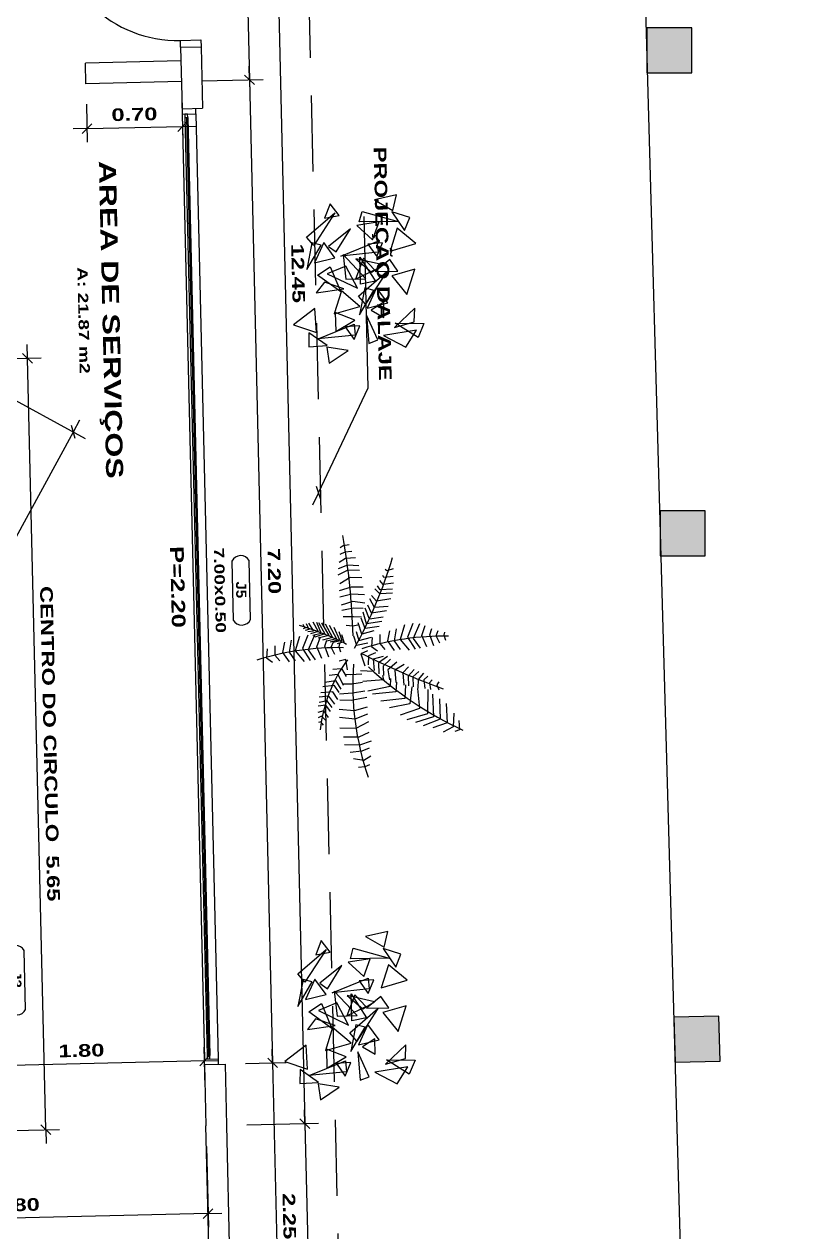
# Model space of a CAD drawing. Extents: x 346 to 515, y 162 to 297.
# Drawn here: x 480.33 to 485.98, y 215.43 to 224.28 of the extents above; entities that cross this region are included whole.
import ezdxf
from ezdxf.enums import TextEntityAlignment as Align

# ---------------------------------------------------------------- set-up
doc = ezdxf.new("R2010")
doc.units = 0
doc.header["$LTSCALE"] = 35
doc.linetypes.add('HIDDEN2', pattern=[4.7625, 3.175, -1.5875])
doc.layers.get('0').update_dxf_attribs({"linetype": 'CONTINUOUS'})
doc.layers.get('DEFPOINTS').update_dxf_attribs({"color": 2, "linetype": 'CONTINUOUS'})
for name, color, linetype in [('COBERTURA', 13, 'HIDDEN2'), ('COTA', 13, 'CONTINUOUS'), ('ESPECARQ', 2, 'CONTINUOUS'), ('ESQUADRIA', 2, 'CONTINUOUS'), ('MOBIL_I', 10, 'CONTINUOUS'), ('NOVA-LINHA-PISO', 13, 'CONTINUOUS'), ('NOVO-PILARES', 1, 'CONTINUOUS'), ('PAREDE', 6, 'CONTINUOUS'), ('UNIDADE', 4, 'CONTINUOUS'), ('VEGET', 96, 'CONTINUOUS'), ('VIDRO', 5, 'CONTINUOUS')]:
    doc.layers.add(name, color=color, linetype=linetype)
doc.styles.add('REGUA100', font='cityb___.ttf', dxfattribs={"width": 1.4})
doc.styles.add('REGUA60', font='cityb___.ttf', dxfattribs={"width": 1.4})
doc.styles.add('REGUA80', font='cityb___.ttf', dxfattribs={"width": 1.4})
doc.dimstyles.get("Standard").update_dxf_attribs({"dimtxt": 0.18, "dimasz": 0.18, "dimexe": 0.18, "dimexo": 0.0625, "dimgap": 0.09, "dimtad": 0, "dimtih": 1, "dimtoh": 1, "dimdec": 4, "dimzin": 0, "dimdsep": 46, "dimtxsty": 'Standard', "dimcen": 0.09, "dimadec": 0, "dimazin": 0, "dimtfac": 1, "dimtdec": 4, "dimtofl": 0, "dimtmove": 0, "dimatfit": 3, "dimfxl": 1, "dimtolj": 1, "dimtzin": 0, "dimarcsym": 0})

# ---------------------------------------------------------------- blocks, each defined once
blk = doc.blocks.new('VGPALB_2')
at = {"color": 0}
for p, q in [((101.4, 145.9), (121.5, 144.6)), ((112.3, 152.9), (126.1, 153.8)), ((121.5, 144.6), (129, 129.6)), ((126.1, 153.8), (128.6, 146.8)), ((-12.5, 122.7), (-20, 126.1)), ((-13, 134.6), (-17.5, 135.6)), ((-5, 136.9), (-13, 134.6)), ((-1.6, 127.8), (-12.5, 122.7)), ((55.3, 125.2), (59.5, 122.1)), ((59.5, 122.1), (66.6, 124.8)), ((80, 125.7), (109.8, 125.7)), ((87.1, 135.3), (115.6, 135.8)), ((109.8, 125.7), (119, 100.6)), ((115.6, 135.8), (122.3, 114.7)), ((-13.4, 101.8), (-28, 107.3)), ((-13.9, 113.6), (-23, 116.9)), ((2.2, 119.2), (-13.9, 113.6)), ((3.7, 108.7), (-13.4, 101.8)), ((46.5, 109), (51.5, 103.2)), ((51.9, 115.6), (56.1, 111.6)), ((56.1, 111.6), (66.2, 112.5)), ((66.2, 109), (101.4, 107.6)), ((72.9, 115.6), (106, 116)), ((101.4, 107.6), (109.8, 76.9)), ((106, 116), (113.9, 89.6)), ((-31, 88.9), (-11.4, 80.9)), ((-30.5, 98.6), (-9.2, 88.9)), ((-11.4, 80.9), (6.5, 91.7)), ((-9.2, 88.9), (5.4, 99.1)), ((36.4, 89.6), (45.6, 80.4)), ((39.4, 96.2), (46.9, 87.4)), ((41.9, 103.2), (51.1, 94.9)), ((51.1, 94.9), (63.7, 94.4)), ((51.5, 103.2), (64.5, 104.6)), ((64.1, 93.6), (93.4, 95.8)), ((93.4, 95.8), (102.6, 67.2)), ((-29.4, 76.9), (-8.2, 70)), ((-8.2, 70), (7.6, 82.6)), ((28.5, 75.1), (36.4, 61)), ((32.2, 81.2), (40.6, 72.9)), ((40.6, 72.9), (58.6, 73.8)), ((45.6, 80.4), (59.9, 80.8)), ((46.9, 87.4), (61.6, 87.4)), ((58.2, 76), (78.3, 74.7)), ((61.6, 85.2), (86.3, 82.1)), ((78.3, 74.7), (81.3, 39.5)), ((86.3, 82.1), (91.3, 51.8)), ((-112, 62.1), (-109, 52.7)), ((-100.9, 62.1), (-99.4, 48.4)), ((-91, 62.1), (-89.5, 46.8)), ((-82.3, 60.6), (-81.7, 42.6)), ((-76.4, 60.3), (-75.8, 41.7)), ((-68, 57.9), (-65.1, 36.8)), ((-56.9, 53.6), (-55.7, 33.4)), ((-23.9, 64.3), (-6.5, 60.9)), ((-21.2, 54.6), (-6.5, 51.2)), ((-6.5, 60.9), (6.5, 69.4)), ((-6.5, 51.2), (7.6, 60.9)), ((20.5, 55.3), (30.1, 43.9)), ((24.7, 64.1), (36, 50.9)), ((36, 50.9), (50.7, 53.1)), ((36.4, 61), (54.4, 62.3)), ((48.6, 54.4), (60.3, 53.6)), ((54, 63.2), (68.3, 61.9)), ((60.3, 53.6), (66.2, 20.6)), ((68.3, 61.9), (70.8, 27.6)), ((-109, 52.7), (-111.4, 50.2)), ((-99.4, 48.4), (-102.3, 46.6)), ((-89.5, 46.8), (-95.3, 42.3)), ((-81.7, 42.6), (-87.5, 38.6)), ((-75.8, 41.7), (-83.4, 34.6)), ((-65.1, 36.8), (-73.8, 29.4)), ((-50.8, 50.8), (-47.6, 29.1)), ((-41.5, 45.9), (-38.8, 25.5)), ((-35.4, 43.8), (-32.4, 21.2)), ((-28.1, 39.8), (-25.5, 19)), ((-16.3, 40.3), (-2.9, 40)), ((-2.9, 40), (6, 47.2)), ((1.1, 27.8), (7.6, 36.3)), ((15.9, 44.3), (19.7, 29.8)), ((16.3, 50.9), (25.1, 37.3)), ((25.1, 37.3), (41.4, 37.3)), ((30.1, 43.9), (44, 44.3)), ((44, 43), (50.3, 43.9)), ((50.3, 43.9), (51.9, 14)), ((-74.7, 19.3), (-76.4, 0.7)), ((-55.7, 33.4), (-68.8, 26.7)), ((-62.7, 19.6), (-65.4, 1.9)), ((-47.6, 29.1), (-59.8, 23.9)), ((-38.8, 25.5), (-55.5, 19.6)), ((-32.4, 21.2), (-49.3, 16.9)), ((-25.5, 19), (-40.9, 13.5)), ((-22, 31.9), (-17.3, 13.8)), ((-8.3, 9.3), (-12.6, 28.2)), ((-12, 28.9), (1.1, 27.8)), ((-1.6, 5.9), (-4.2, 22.4)), ((7.2, 21.5), (11.2, 12)), ((10.4, 33.3), (14.6, 22.8)), ((14.6, 22.8), (28, 22.3)), ((19.7, 29.8), (36.4, 30.7)), ((37.7, 30.2), (36.4, 10.9)), ((75.8, 19.3), (79.2, -4.1)), ((89.6, 19.3), (94.7, 0.3)), ((100.1, 19.3), (106.8, 0.8)), ((111, 20.6), (120.7, 1.7)), ((126.9, 21), (133.6, 6.1)), ((139.5, 24.1), (145, 6.9)), ((149.6, 20.6), (154.2, 10)), ((161.7, 22.8), (167.6, 12.7)), ((174.3, 20.6), (176.8, 14)), ((-138.7, 2.2), (-138.2, -7.9)), ((-129.4, 7.1), (-128.6, -7.2)), ((-117.5, 12), (-118.9, -4.5)), ((-110.8, 12.6), (-111.7, -4.5)), ((-99.7, 15.7), (-100.9, -1.4)), ((-86, 17.5), (-86.6, 0.1)), ((-86.6, 0.1), (-81.4, -17.6)), ((-76.4, 0.7), (-72.4, -17)), ((-65.4, 1.9), (-60.4, -15.2)), ((-54.9, 16.9), (-55.7, 2.8)), ((-55.7, 2.8), (-52.5, -14.6)), ((-42.9, 2.5), (-43.2, -12.8)), ((-42.4, 14.2), (-42.9, 2.5)), ((-17.3, 13.8), (-34.2, 9)), ((-30.7, 8.3), (-29.5, 1.3)), ((-29.5, 1.3), (-30.7, -8.8)), ((-21.4, 5.6), (-8.3, 9.3)), ((-15, 1.6), (-1.6, 5.9)), ((11.2, 12), (29.3, 17.5)), ((41.4, 12.7), (41.9, -4.1)), ((53.6, 13.1), (55.7, -2.3)), ((66.2, 16.6), (68.7, -1.9)), ((94.7, 0.3), (92.2, -21.6)), ((106.8, 0.8), (103.9, -21.6)), ((120.7, 1.7), (119.4, -21.6)), ((133.6, 6.1), (132.8, -16.4)), ((145, 6.9), (144.1, -15)), ((154.2, 10), (155.4, -7.1)), ((167.6, 12.7), (165.1, -2.7)), ((176.8, 14), (177.6, 4.7)), ((-148.7, -1.7), (-147.5, -10.3)), ((-147.5, -10.3), (-144.6, -14.6)), ((-138.2, -7.9), (-134.7, -15.5)), ((-128.6, -7.2), (-123, -16.7)), ((-118.9, -4.5), (-113.7, -18.3)), ((-111.7, -4.5), (-104.4, -19.2)), ((-100.9, -1.4), (-91.9, -16.7)), ((-22.2, -19.8), (-8.7, -15.5)), ((-17.4, -15.8), (-6.7, -12.5)), ((-8.7, -15.5), (-6.2, -28.4)), ((-6.7, -12.5), (-4.2, -22.6)), ((8.1, -17.3), (0.2, -19.6)), ((34.3, -8.2), (19.4, -10.3)), ((19.4, -10.3), (21.4, -20.1)), ((32.2, -17), (44.1, -10.4)), ((40.2, -22.6), (56.6, -14.9)), ((41.9, -4.1), (41, -11.5)), ((55.7, -2.3), (55.3, -14.6)), ((68.7, -1.9), (69.5, -20.8)), ((79.2, -4.1), (78.3, -20.3)), ((-35.2, -44.7), (-16.7, -34.2)), ((-33.8, -39.4), (-13.7, -29.1)), ((-31.7, -33.6), (-11.3, -23.3)), ((-28.3, -26.7), (-9.6, -18.8)), ((-16.7, -34.2), (-13.1, -49.9)), ((-13.7, -29.1), (-10.1, -43.9)), ((-11.3, -23.3), (-8.5, -37.6)), ((-9.6, -18.8), (-6.7, -32.5)), ((0.6, -31.5), (-6.9, -28)), ((0.2, -19.6), (-4.4, -18.6)), ((15.3, -35), (-0.8, -40.6)), ((11.5, -26.4), (0.6, -31.5)), ((32.5, -17.7), (33.2, -29.9)), ((41.4, -35.5), (40.2, -22.6)), ((49.4, -26), (62.7, -18.8)), ((51.8, -42.1), (49.4, -26)), ((56.2, -28.9), (67.4, -21.5)), ((57.9, -45.2), (56.2, -28.9)), ((77.5, -23.4), (66.2, -30.5)), ((66.2, -30.5), (67, -48)), ((84.2, -28.2), (72.5, -36.6)), ((89.2, -31.8), (79.2, -39.2)), ((94.7, -34.4), (85.5, -41.4)), ((-36.9, -57.4), (-22.9, -50.1)), ((-36.3, -52.2), (-19.6, -45.4)), ((-36, -49), (-19, -40)), ((-22.9, -50.1), (-19.4, -61.3)), ((-19.6, -45.4), (-17.1, -57.8)), ((-19, -40), (-14.4, -55.2)), ((-0.3, -52.4), (-14.9, -46.9)), ((-0.8, -40.6), (-9.9, -37.3)), ((16.8, -45.5), (-0.3, -52.4)), ((72.5, -36.6), (73.3, -50.7)), ((79.2, -39.2), (81.3, -51.1)), ((85.5, -41.4), (86.7, -52.4)), ((103.5, -37.9), (93.8, -44.5)), ((93.8, -44.5), (95.9, -53.3)), ((107.7, -41.9), (101.4, -48)), ((101.4, -48), (103.5, -52.9)), ((114.8, -45.4), (109.8, -48.9)), ((109.8, -48.9), (110.6, -52.4)), ((-35.4, -63.6), (-23.3, -56.5)), ((-34.9, -67.3), (-25.8, -63.6)), ((-34.2, -72.2), (-27.9, -69.4)), ((-27.9, -69.4), (-27.4, -71.6)), ((-25.8, -63.6), (-24.6, -68.8)), ((-23.3, -56.5), (-22.4, -64.9)), ((-17.9, -65.3), (1.7, -73.3)), ((-17.3, -55.6), (3.9, -65.3)), ((1.7, -73.3), (19.6, -62.5)), ((3.9, -65.3), (18.6, -55.1)), ((-16.3, -77.3), (4.9, -84.2)), ((4.9, -84.2), (20.7, -71.6)), ((6.6, -93.3), (19.6, -84.7)), ((-10.8, -89.9), (6.6, -93.3)), ((-8.1, -99.6), (6.6, -103)), ((6.6, -103), (20.7, -93.3)), ((-3.2, -113.8), (10.2, -114.2)), ((10.2, -114.2), (19.1, -107)), ((14.2, -126.4), (20.7, -117.8)), ((1.1, -125.3), (14.2, -126.4))]:
    blk.add_line(p, q, dxfattribs=at)
for centre, radius, start, end in [((-356.1, 396.7), 538.2, 315.9636, 333.7318), ((384, 123.6), 395.6, 177.5116, 196.1981), ((-944.9, 526.2), 1084.9, 331.6939, 338.6524), ((-342, -590.2), 686, 59.8381, 71.8484), ((67.3, 408.2), 409.3, 264.2297, 287.7669), ((-10.8, -1015.9), 1016.9, 90.2413, 98.5833), ((341.3, -196.9), 392.2, 151.3416, 162.1709), ((397.1, -30.6), 395.6, 177.5116, 196.1981), ((150.2, 161.4), 213.8, 232.3504, 262.2028)]:
    blk.add_arc(centre, radius, start, end, dxfattribs=at)
blk = doc.blocks.new('VGARB__2')
for points in [[(-10.8, 26.09), (-15.87, 45.05), (-27.57, 31.77)], [(52.95, 45.11), (41.93, 28.57), (42.8, 49.53)], [(-39.56, 28.11), (-25.72, 37.06), (-35.17, 41.02)], [(21.37, 37.69), (2.79, 43.98), (7.36, 26.88)], [(45.11, 27.96), (41.3, 42.57), (31.35, 43.11)], [(50.93, 19.87), (59.72, 36.03), (47.55, 44.14)], [(-48.72, 15.5), (-40.53, 28.78), (-51.93, 31.77)], [(-40.24, 6.25), (-32.34, 32.44), (-32.64, 3.93)], [(3.76, 14.88), (3.98, 31.36), (-4.56, 25.69)], [(-30.1, 2.22), (-19.38, 13.48), (-32.34, 18.48)], [(-6.98, 16.3), (-16.89, 20.68), (-16.37, 10.02)], [(-5.74, 0.95), (4.3, 12.22), (-0.76, 20.8)], [(21.57, 2.19), (4.15, 23.28), (27.71, 7.23)], [(30.55, 8.39), (27.11, 23.56), (15.77, 15.54)], [(26.42, 20.58), (32.01, 11.31), (37.71, 20.33)], [(-10.19, 17.22), (-8.05, -10.05), (-18.11, 16.62)], [(12.88, 3.93), (-7, 3.93), (10.93, 14.83)], [(9.17, 0.26), (2.66, 14.44), (-6.15, 6.61)], [(17.65, 13.57), (15.77, 6.83), (35.37, 2.69)], [(56.4, 8.97), (54.06, 15.56), (35.64, 7.69)], [(-9.24, -8.38), (9.08, -6.74), (9.08, 7.89)], [(15.85, 1.5), (-0.63, -6.67), (4.67, -20.3)], [(34.17, -15.97), (29.11, 2.98), (17.41, -10.3)], [(53.25, -1.82), (43.34, 2.56), (43.86, -8.09)], [(-15.29, -18.97), (-11.1, -13.38), (-27.86, -2.41)], [(15.96, -8.46), (10.69, -22.6), (18.53, -28.76)], [(39.13, -0.81), (33.23, -15.2), (47.12, -15.16)], [(50.04, -0.89), (52.18, -28.17), (42.12, -1.49)], [(61.3, -6.45), (58.48, -21.79), (70.19, -20.44)], [(-35.98, -21.36), (-37.83, -10.69), (-46.41, -17.03)], [(-22.43, -34.79), (-39.85, -13.7), (-16.29, -29.75)], [(-3.48, -29.56), (-6.91, -14.39), (-18.26, -22.41)], [(-0.3, -17.99), (18.23, -10.78), (5.46, -27.44)], [(-16.38, -24.38), (-18.26, -31.12), (1.34, -35.27)], [(57.33, -21.52), (47.68, -34.88), (57.92, -35.14)], [(29.8, -30.06), (41.39, -45.89), (47.48, -29.27)]]:
    blk.add_lwpolyline(points, close=True)
blk = doc.blocks.new('INDESQ2')
at = {"color": 0, "linetype": 'ByBlock'}
for p, q in [((4.32, 2.96), (-4.32, 2.96)), ((-4.32, 0.44), (4.32, 0.44))]:
    blk.add_line(p, q, dxfattribs=at)
at = {"color": 0}
for centre, start, end in [((-3.67, 1.7), 117.3654, 242.6346), ((3.67, 1.7), 297.3654, 62.6346)]:
    blk.add_arc(centre, 1.42, start, end, dxfattribs=at)
at = {"style": 'REGUA60', "width": 1.4, "flags": 9}
blk.add_attdef('LOCAL', text='', height=1.5, dxfattribs=at).set_placement((-0.08, -4.35), align=Align.CENTER)
at = {"layer": 'ESPECARQ', "color": 0, "style": 'REGUA60'}
for tag, width, p in [('COD', 1.1, (-0.08, 0.95)), ('DIM', 1.4, (-0.08, -2.17))]:
    blk.add_attdef(tag, text='', height=1.5, dxfattribs=dict(at, width=width)).set_placement(p, align=Align.CENTER)
blk = doc.blocks.new('COTATR')
at = {"color": 6}
blk.add_line((-71, -71), (71, 71), dxfattribs=at)
at = {"color": 0, "linetype": 'ByBlock'}
blk.add_line((0, 0), (200, 0), dxfattribs=at)
blk = doc.blocks.new('*D123')
at = {"color": 0, "linetype": 'ByBlock'}
for p, q in [((481.6646, 216.0588), (481.6786, 215.4668)), ((478.8689, 215.8429), (478.8793, 215.4008)), ((481.6757, 215.5667), (478.8775, 215.5008))]:
    blk.add_line(p, q, dxfattribs=at)
at = {"layer": 'DEFPOINTS', "color": 0, "linetype": 'ByBlock'}
for p in [(481.6611, 216.2088), (478.8654, 215.9928), (478.877, 215.5008)]:
    blk.add_point(p, dxfattribs=at)
at = {"color": 0, "linetype": 'ByBlock', "xscale": 0.0005, "yscale": 0.0005, "zscale": 0.0005}
for p, rotation in [((481.6762, 215.5667), 1.349902997214087), ((478.877, 215.5008), 181.3499029972141)]:
    blk.add_blockref('COTATR', p, dxfattribs=dict(at, rotation=rotation))
at = {"color": 2, "linetype": 'ByBlock', "insert": (480.2743, 215.6303), "char_height": 0.0925, "attachment_point": 5, "rotation": 1.3499, "style": 'REGUA60'}
blk.add_mtext('\\A1;2.80', dxfattribs=at)
blk = doc.blocks.new('*D147')
at = {"color": 0, "linetype": 'ByBlock'}
for p, q in [((481.6308, 223.8602), (482.0798, 223.8707)), ((481.9798, 223.8679), (482.1494, 216.6709)), ((481.9504, 216.6657), (482.2494, 216.6727))]:
    blk.add_line(p, q, dxfattribs=at)
at = {"layer": 'DEFPOINTS', "color": 0, "linetype": 'ByBlock'}
for p in [(481.4809, 223.8566), (481.8004, 216.6622), (482.1494, 216.6704)]:
    blk.add_point(p, dxfattribs=at)
at = {"color": 0, "linetype": 'ByBlock', "xscale": 0.0005, "yscale": 0.0005, "zscale": 0.0005}
for p, rotation in [((481.9798, 223.8684), 91.34990299721404), ((482.1494, 216.6704), 271.349902997214)]:
    blk.add_blockref('COTATR', p, dxfattribs=dict(at, rotation=rotation))
at = {"color": 2, "linetype": 'ByBlock', "insert": (482.1608, 220.2716), "char_height": 0.0925, "attachment_point": 5, "rotation": 271.3499, "style": 'REGUA60'}
blk.add_mtext('\\A1;7.20', dxfattribs=at)
blk = doc.blocks.new('*D148')
at = {"color": 0, "linetype": 'ByBlock'}
for p, q in [((481.599, 225.2098), (482.048, 225.2204)), ((481.948, 225.2175), (481.9798, 223.8689)), ((481.6308, 223.8602), (482.0798, 223.8707))]:
    blk.add_line(p, q, dxfattribs=at)
at = {"layer": 'DEFPOINTS', "color": 0, "linetype": 'ByBlock'}
for p in [(481.4491, 225.2063), (481.4809, 223.8566), (481.9798, 223.8684)]:
    blk.add_point(p, dxfattribs=at)
at = {"color": 0, "linetype": 'ByBlock', "xscale": 0.0005, "yscale": 0.0005, "zscale": 0.0005}
for p, rotation in [((481.948, 225.218), 91.34990299721404), ((481.9798, 223.8684), 271.349902997214)]:
    blk.add_blockref('COTATR', p, dxfattribs=dict(at, rotation=rotation))
at = {"color": 2, "linetype": 'ByBlock', "insert": (482.0593, 224.5454), "char_height": 0.0925, "attachment_point": 5, "rotation": 271.3499, "style": 'REGUA60'}
blk.add_mtext('\\A1;1.35', dxfattribs=at)
blk = doc.blocks.new('*D149')
at = {"color": 0, "linetype": 'ByBlock'}
for p, q in [((481.6677, 228.6624), (482.1927, 228.6747)), ((482.0928, 228.6719), (482.3861, 216.2263)), ((481.961, 216.2158), (482.486, 216.2282))]:
    blk.add_line(p, q, dxfattribs=at)
at = {"layer": 'DEFPOINTS', "color": 0, "linetype": 'ByBlock'}
for p in [(481.5177, 228.6588), (481.811, 216.2123), (482.3861, 216.2258)]:
    blk.add_point(p, dxfattribs=at)
at = {"color": 0, "linetype": 'ByBlock', "xscale": 0.0005, "yscale": 0.0005, "zscale": 0.0005}
for p, rotation in [((482.0928, 228.6724), 91.34990299721404), ((482.3861, 216.2258), 271.349902997214)]:
    blk.add_blockref('COTATR', p, dxfattribs=dict(at, rotation=rotation))
at = {"color": 2, "linetype": 'ByBlock', "insert": (482.3357, 222.4514), "char_height": 0.0925, "attachment_point": 5, "rotation": 271.3499, "style": 'REGUA60'}
blk.add_mtext('\\A1;12.45', dxfattribs=at)
blk = doc.blocks.new('*D150')
at = {"color": 0, "linetype": 'ByBlock'}
for p, q in [((480.7846, 223.6902), (480.7912, 223.4109)), ((481.4844, 223.7067), (481.491, 223.4274)), ((480.7893, 223.5109), (481.4881, 223.5274))]:
    blk.add_line(p, q, dxfattribs=at)
at = {"layer": 'DEFPOINTS', "color": 0, "linetype": 'ByBlock'}
for p in [(480.781, 223.8401), (481.4809, 223.8566), (481.4886, 223.5274)]:
    blk.add_point(p, dxfattribs=at)
at = {"color": 0, "linetype": 'ByBlock', "xscale": 0.0005, "yscale": 0.0005, "zscale": 0.0005}
for p, rotation in [((480.7888, 223.5109), 181.3499029972141), ((481.4886, 223.5274), 1.349902997214041)]:
    blk.add_blockref('COTATR', p, dxfattribs=dict(at, rotation=rotation))
at = {"color": 2, "linetype": 'ByBlock', "insert": (481.1364, 223.6153), "char_height": 0.0925, "attachment_point": 5, "rotation": 1.3499, "style": 'REGUA60'}
blk.add_mtext('\\A1;0.70', dxfattribs=at)
blk = doc.blocks.new('*D160')
at = {"color": 0, "linetype": 'ByBlock'}
for p, q in [((479.8539, 216.4913), (479.848, 216.7426)), ((481.6544, 216.4928), (481.6475, 216.785)), ((481.6493, 216.6851), (479.8508, 216.6427))]:
    blk.add_line(p, q, dxfattribs=at)
at = {"layer": 'DEFPOINTS', "color": 0, "linetype": 'ByBlock'}
for p in [(479.8503, 216.6427), (479.8575, 216.3413), (481.6579, 216.3428)]:
    blk.add_point(p, dxfattribs=at)
at = {"color": 0, "linetype": 'ByBlock', "xscale": 0.0005, "yscale": 0.0005, "zscale": 0.0005}
for p, rotation in [((479.8503, 216.6427), 181.3499029972141), ((481.6498, 216.6851), 1.349902997214087)]:
    blk.add_blockref('COTATR', p, dxfattribs=dict(at, rotation=rotation))
at = {"color": 2, "linetype": 'ByBlock', "insert": (480.7478, 216.7604), "char_height": 0.0925, "attachment_point": 5, "rotation": 1.3499, "style": 'REGUA60'}
blk.add_mtext('\\A1;1.80', dxfattribs=at)
blk = doc.blocks.new('*D196')
at = {"color": 0, "linetype": 'ByBlock'}
for p, q in [((479.8784, 221.8183), (480.4535, 221.8319)), ((480.4867, 216.1816), (480.3536, 221.829)), ((480.0115, 216.1699), (480.5866, 216.1834))]:
    blk.add_line(p, q, dxfattribs=at)
at = {"layer": 'DEFPOINTS', "color": 0, "linetype": 'ByBlock'}
for p in [(479.7285, 221.8148), (480.3536, 221.8295), (479.8616, 216.1663)]:
    blk.add_point(p, dxfattribs=at)
at = {"color": 0, "linetype": 'ByBlock', "xscale": 0.0005, "yscale": 0.0005, "zscale": 0.0005}
for p, rotation in [((480.3536, 221.8295), 91.34990299721404), ((480.4867, 216.1811), 271.349902997214)]:
    blk.add_blockref('COTATR', p, dxfattribs=dict(at, rotation=rotation))
at = {"color": 2, "linetype": 'ByBlock', "insert": (480.5174, 219.0076), "char_height": 0.0925, "attachment_point": 5, "rotation": 271.3499, "style": 'REGUA60'}
blk.add_mtext('\\A1;CENTRO DO CIRCULO  5.65', dxfattribs=at)
blk = doc.blocks.new('INDUNI1')
at = {"color": 0, "style": 'REGUA100', "width": 1.4, "flags": 8}
for tag, p in [('NOME1', (0, 0)), ('NOME2', (0, -4.29))]:
    blk.add_attdef(tag, text='', height=2.5, dxfattribs=at).set_placement(p, align=Align.CENTER)
at = {"layer": 'ESPECARQ', "style": 'REGUA60', "width": 1.4}
blk.add_attdef('AREA', text='', height=1.5, dxfattribs=at).set_placement((0, -7.81), align=Align.CENTER)
at = {"layer": 'ESPECARQ', "style": 'REGUA60', "width": 1.4, "flags": 8}
for tag, p in [('PISO', (0, -10.31)), ('REVPAR', (0, -12.81)), ('PEDIR', (0, -15.31))]:
    blk.add_attdef(tag, text='', height=1.5, dxfattribs=at).set_placement(p, align=Align.CENTER)
blk = doc.blocks.new('*D197')
at = {"color": 0, "linetype": 'ByBlock'}
for p, q in [((479.8601, 221.7429), (480.7768, 221.242)), ((480.6888, 221.2895), (473.9769, 209.0045)), ((473.1477, 209.457), (474.0644, 208.9561))]:
    blk.add_line(p, q, dxfattribs=at)
at = {"layer": 'DEFPOINTS', "color": 0, "linetype": 'ByBlock'}
for p in [(479.7285, 221.8148), (473.016, 209.5289), (473.9767, 209.004)]:
    blk.add_point(p, dxfattribs=at)
at = {"color": 0, "linetype": 'ByBlock', "xscale": 0.0005, "yscale": 0.0005, "zscale": 0.0005}
for p, rotation in [((480.6891, 221.2899), 61.34990299721379), ((473.9767, 209.004), 241.3499029972139)]:
    blk.add_blockref('COTATR', p, dxfattribs=dict(at, rotation=rotation))
at = {"color": 2, "linetype": 'ByBlock', "insert": (477.2479, 215.1934), "char_height": 0.0925, "attachment_point": 5, "rotation": 61.3499, "style": 'REGUA60'}
blk.add_mtext('\\A1;14.00', dxfattribs=at)
blk = doc.blocks.new('*D198')
at = {"color": 0, "linetype": 'ByBlock'}
for p, q in [((481.9504, 216.6657), (482.2494, 216.6727)), ((482.1494, 216.6699), (482.2024, 214.4215)), ((481.8534, 214.4128), (482.3024, 214.4234))]:
    blk.add_line(p, q, dxfattribs=at)
at = {"layer": 'DEFPOINTS', "color": 0, "linetype": 'ByBlock'}
for p in [(481.8004, 216.6622), (481.7035, 214.4093), (482.2024, 214.421)]:
    blk.add_point(p, dxfattribs=at)
at = {"color": 0, "linetype": 'ByBlock', "xscale": 0.0005, "yscale": 0.0005, "zscale": 0.0005}
for p, rotation in [((482.1494, 216.6704), 91.34990299721404), ((482.2024, 214.421), 271.349902997214)]:
    blk.add_blockref('COTATR', p, dxfattribs=dict(at, rotation=rotation))
at = {"color": 2, "linetype": 'ByBlock', "insert": (482.2711, 215.5479), "char_height": 0.0925, "attachment_point": 5, "rotation": 271.3499, "style": 'REGUA60'}
blk.add_mtext('\\A1;2.25', dxfattribs=at)
blk = doc.blocks.new('*D200')
at = {"color": 0, "linetype": 'ByBlock'}
for p, q in [((481.961, 216.2158), (482.486, 216.2282)), ((482.3861, 216.2253), (482.4744, 212.4794)), ((482.0598, 212.4691), (482.5743, 212.4812))]:
    blk.add_line(p, q, dxfattribs=at)
at = {"layer": 'DEFPOINTS', "color": 0, "linetype": 'ByBlock'}
for p in [(481.811, 216.2123), (481.9099, 212.4656), (482.4744, 212.4789)]:
    blk.add_point(p, dxfattribs=at)
at = {"color": 0, "linetype": 'ByBlock', "xscale": 0.0005, "yscale": 0.0005, "zscale": 0.0005}
for p, rotation in [((482.3861, 216.2258), 91.34990299721404), ((482.4744, 212.4789), 271.349902997214)]:
    blk.add_blockref('COTATR', p, dxfattribs=dict(at, rotation=rotation))
at = {"color": 2, "linetype": 'ByBlock', "insert": (482.5254, 214.3546), "char_height": 0.0925, "attachment_point": 5, "rotation": 271.3499, "style": 'REGUA60'}
blk.add_mtext('\\A1;3.75', dxfattribs=at)

msp = doc.modelspace()

# ---------------------------------------------------------------- hatches: boundary and pattern name
at = {"layer": 'NOVO-PILARES'}
h = msp.add_hatch(color=256, dxfattribs=at)
h.paths.add_polyline_path([(428.20521, 266.74258), (428.53521, 266.74258), (428.53521, 267.07258), (428.20521, 267.07258)])
h.paths.add_polyline_path([(428.21378, 263.19829), (428.54378, 263.19829), (428.54378, 263.52829), (428.21378, 263.52829)])
h.paths.add_polyline_path([(428.22236, 259.65401), (428.55236, 259.65401), (428.55236, 259.98401), (428.22236, 259.98401)])
h.paths.add_polyline_path([(428.23093, 256.10972), (428.56093, 256.10972), (428.56093, 256.43972), (428.23093, 256.43972)])
h.paths.add_polyline_path([(428.2395, 252.56544), (428.5695, 252.56544), (428.5695, 252.89544), (428.2395, 252.89544)])
h.paths.add_polyline_path([(428.24807, 249.02115), (428.57807, 249.02115), (428.57807, 249.35115), (428.24807, 249.35115)])
h.paths.add_polyline_path([(484.39376, 241.59211), (484.72376, 241.59211), (484.72376, 241.92211), (484.39376, 241.92211)])
h.paths.add_polyline_path([(484.493, 238.05725), (484.823, 238.05725), (484.823, 238.38725), (484.493, 238.38725)])
h.paths.add_polyline_path([(484.59224, 234.5224), (484.92224, 234.5224), (484.92224, 234.8524), (484.59224, 234.8524)])
h.paths.add_polyline_path([(484.69148, 230.98754), (485.02148, 230.98754), (485.02148, 231.31754), (484.69148, 231.31754)])
h.paths.add_polyline_path([(484.79072, 227.45268), (485.12072, 227.45268), (485.12072, 227.78268), (484.79072, 227.78268)])
h.paths.add_polyline_path([(483.70259, 266.81775), (484.03259, 266.81775), (484.03259, 267.14775), (483.70259, 267.14775)])
h.paths.add_polyline_path([(483.7997, 263.25759), (484.1297, 263.25759), (484.1297, 263.58759), (483.7997, 263.58759)])
h.paths.add_polyline_path([(483.89681, 259.69744), (484.22681, 259.69744), (484.22681, 260.02744), (483.89681, 260.02744)])
h.paths.add_polyline_path([(483.99393, 256.13729), (484.32393, 256.13729), (484.32393, 256.46729), (483.99393, 256.46729)])
h.paths.add_polyline_path([(484.09104, 252.57714), (484.42104, 252.57714), (484.42104, 252.90714), (484.09104, 252.90714)])
h.paths.add_polyline_path([(484.18815, 249.01699), (484.51815, 249.01699), (484.51815, 249.34699), (484.18815, 249.34699)])
h.paths.add_polyline_path([(448.35967, 270.47028), (448.68966, 270.47089), (448.68905, 270.80089), (448.35905, 270.80027)])
h.paths.add_polyline_path([(445.02676, 270.46716), (445.35676, 270.46777), (445.35615, 270.79777), (445.02615, 270.79715)])
h.paths.add_polyline_path([(441.69386, 270.46404), (442.02386, 270.46465), (442.02324, 270.79465), (441.69325, 270.79404)])
h.paths.add_polyline_path([(438.36096, 270.46092), (438.69096, 270.46153), (438.69034, 270.79153), (438.36034, 270.79092)])
h.paths.add_polyline_path([(435.02806, 270.4578), (435.35806, 270.45841), (435.35744, 270.78841), (435.02744, 270.7878)])
h.paths.add_polyline_path([(431.69516, 270.45468), (432.02516, 270.45529), (432.02454, 270.78529), (431.69454, 270.78468)])
h.paths.add_polyline_path([(480.42533, 270.86463), (480.09533, 270.86432), (480.09564, 270.53432), (480.42564, 270.53463)])
h.paths.add_polyline_path([(477.07977, 270.8558), (476.74977, 270.85549), (476.75008, 270.52549), (477.08008, 270.5258)])
h.paths.add_polyline_path([(473.73421, 270.84697), (473.40421, 270.84666), (473.40451, 270.51666), (473.73451, 270.51697)])
h.paths.add_polyline_path([(470.38865, 270.83814), (470.05865, 270.83783), (470.05895, 270.50783), (470.38895, 270.50814)])
h.paths.add_polyline_path([(467.04308, 270.82931), (466.71309, 270.82901), (466.71339, 270.49901), (467.04339, 270.49931)])
h.paths.add_polyline_path([(463.69752, 270.82048), (463.36752, 270.82018), (463.36783, 270.49018), (463.69783, 270.49048)])
h.paths.add_polyline_path([(428.25664, 241.59401), (428.58664, 241.59401), (428.58664, 241.92401), (428.25664, 241.92401)])
h.paths.add_polyline_path([(428.25664, 238.04115), (428.58664, 238.04115), (428.58664, 238.37115), (428.25664, 238.37115)])
h.paths.add_polyline_path([(428.25664, 234.48829), (428.58664, 234.48829), (428.58664, 234.81829), (428.25664, 234.81829)])
h.paths.add_polyline_path([(428.25664, 230.93544), (428.58664, 230.93544), (428.58664, 231.26544), (428.25664, 231.26544)])
h.paths.add_polyline_path([(484.29465, 245.28271), (484.62452, 245.29197), (484.61526, 245.62184), (484.28539, 245.61258)])
h.paths.add_polyline_path([(483.60548, 270.54331), (483.93548, 270.5429), (483.93589, 270.8729), (483.60589, 270.87331)])
h.paths.add_polyline_path([(428.25664, 245.31186), (428.58664, 245.31186), (428.58664, 245.64186), (428.25664, 245.64186)])
h.paths.add_polyline_path([(428.52664, 270.78186), (428.19664, 270.78186), (428.19664, 270.45186), (428.52664, 270.45186)])
h.paths.add_polyline_path([(459.75662, 270.533), (460.18662, 270.53247), (460.18715, 270.96247), (459.75715, 270.963)])
h.paths.add_polyline_path([(451.85662, 270.54283), (452.28662, 270.5423), (452.28716, 270.9723), (451.85716, 270.97283)])
h.paths.add_polyline_path([(485.30088, 209.44603), (485.63088, 209.44603), (485.63088, 209.77603), (485.30088, 209.77603)])
h.paths.add_polyline_path([(485.2016, 212.98213), (485.5316, 212.98213), (485.5316, 213.31213), (485.2016, 213.31213)])
h.paths.add_polyline_path([(484.88996, 223.91782), (485.21996, 223.91782), (485.21996, 224.24782), (484.88996, 224.24782)])
h.paths.add_polyline_path([(484.9892, 220.38297), (485.3192, 220.38297), (485.3192, 220.71297), (484.9892, 220.71297)])
h.paths.add_polyline_path([(428.25664, 227.38258), (428.58664, 227.38258), (428.58664, 227.71258), (428.25664, 227.71258)])
h.paths.add_polyline_path([(428.25664, 223.82972), (428.58664, 223.82972), (428.58664, 224.15972), (428.25664, 224.15972)])
h.paths.add_polyline_path([(428.25664, 216.56986), (428.25664, 216.23986), (428.58664, 216.23986), (428.58664, 216.56986)])
h.paths.add_polyline_path([(428.25664, 213.02786), (428.25664, 212.69786), (428.58664, 212.69786), (428.58664, 213.02786)])
h.paths.add_polyline_path([(428.25664, 209.48586), (428.25664, 209.15586), (428.58664, 209.15586), (428.58664, 209.48586)])
h.paths.add_polyline_path([(485.09783, 216.67398), (485.4277, 216.68324), (485.41843, 217.01311), (485.08856, 217.00385)])
h.paths.add_polyline_path([(428.25664, 220.11186), (428.58664, 220.11186), (428.58664, 220.44186), (428.25664, 220.44186)])
h.paths.add_polyline_path([(467.89677, 202.52971), (467.56677, 202.5294), (467.56708, 202.1994), (467.89708, 202.19971)])
h.paths.add_polyline_path([(471.4494, 202.52971), (471.1194, 202.5294), (471.11971, 202.1994), (471.44971, 202.19971)])
h.paths.add_polyline_path([(475.00203, 202.52971), (474.67203, 202.5294), (474.67234, 202.1994), (475.00234, 202.19971)])
h.paths.add_polyline_path([(478.55466, 202.52971), (478.22466, 202.5294), (478.22497, 202.1994), (478.55497, 202.19971)])
h.paths.add_polyline_path([(482.10729, 202.52971), (481.77729, 202.5294), (481.7776, 202.1994), (482.1076, 202.19971)])
h.paths.add_polyline_path([(485.40015, 205.90992), (485.73015, 205.90992), (485.73015, 206.23992), (485.40015, 206.23992)])
h.paths.add_polyline_path([(485.50418, 202.19968), (485.83405, 202.20894), (485.82479, 202.53881), (485.49492, 202.52955)])
h.paths.add_polyline_path([(431.82158, 202.42156), (431.49159, 202.41926), (431.49389, 202.08927), (431.82388, 202.09157)])
h.paths.add_polyline_path([(434.89153, 202.44011), (434.56154, 202.43781), (434.56384, 202.10782), (434.89383, 202.11012)])
h.paths.add_polyline_path([(437.96147, 202.45866), (437.63148, 202.45635), (437.63378, 202.12636), (437.96377, 202.12867)])
h.paths.add_polyline_path([(441.03142, 202.4772), (440.70142, 202.4749), (440.70373, 202.14491), (441.03372, 202.14721)])
h.paths.add_polyline_path([(444.10136, 202.49575), (443.77137, 202.49345), (443.77367, 202.16346), (444.10366, 202.16576)])
h.paths.add_polyline_path([(447.17131, 202.5143), (446.84131, 202.512), (446.84362, 202.182), (447.17361, 202.18431)])
h.paths.add_polyline_path([(428.25664, 205.94386), (428.25664, 205.61386), (428.58664, 205.61386), (428.58664, 205.94386)])
h.paths.add_polyline_path([(428.25664, 202.07186), (428.58664, 202.07186), (428.58664, 202.40186), (428.25664, 202.40186)])

# ---------------------------------------------------------------- linework, layer by layer
at = {"layer": 'COBERTURA', "ltscale": 0.005}
msp.add_lwpolyline([(482.66264, 214.03174), (482.3406, 227.69794), (485.17649, 227.76477), (485.97626, 227.78362), (485.76, 236.96107), (484.50078, 236.9314)], dxfattribs=at)
at = {"layer": 'ESQUADRIA', "color": 1}
for p, q in [((481.48651, 223.61669), (481.64953, 216.69861)), ((481.50709, 223.59217), (481.66894, 216.72408)), ((481.52709, 223.59264), (481.68893, 216.72455)), ((481.58648, 223.61905), (481.7495, 216.70097))]:
    msp.add_line(p, q, dxfattribs=at)
at = {"layer": 'ESQUADRIA'}
for points in [[(481.47496, 224.10656), (481.47379, 224.15654), (481.62375, 224.16008), (481.62492, 224.11009)], [(481.48557, 223.65668), (481.48651, 223.61669), (481.58648, 223.61905), (481.58554, 223.65904)], [(481.65047, 216.65862), (481.64953, 216.69861), (481.7495, 216.70097), (481.75044, 216.66098)]]:
    msp.add_lwpolyline(points, dxfattribs=at)
for points in [[(481.5065, 223.61716), (481.50709, 223.59217), (481.52709, 223.59264), (481.5265, 223.61764)], [(481.68952, 216.69956), (481.68893, 216.72455), (481.66894, 216.72408), (481.66952, 216.69908)]]:
    msp.add_lwpolyline(points, close=True, dxfattribs=at)
at = {"layer": 'MOBIL_I'}
msp.add_arc((481.45258, 225.05629), 0.9, 181.349903, 271.349903, dxfattribs=at)
at = {"layer": 'NOVA-LINHA-PISO'}
msp.add_line((483.58709, 270.50392), (485.4898, 202.73004), dxfattribs=at)
at = {"layer": 'NOVO-PILARES'}
for points in [[(484.89045, 223.91839), (485.22045, 223.91839), (485.22045, 224.24839), (484.89045, 224.24839)], [(484.98969, 220.38354), (485.31969, 220.38354), (485.31969, 220.71354), (484.98969, 220.71354)], [(485.09832, 216.67455), (485.42819, 216.68381), (485.41893, 217.01368), (485.08906, 217.00442)]]:
    msp.add_lwpolyline(points, close=True, dxfattribs=at)
at = {"layer": 'PAREDE'}
for p, q in [((481.47496, 224.10656), (481.62492, 224.11009)), ((481.47496, 224.10656), (481.48557, 223.65668)), ((481.62492, 224.11009), (481.63552, 223.66022)), ((481.48557, 223.65668), (481.63552, 223.66022)), ((481.65047, 216.65862), (481.80043, 216.66216)), ((481.65047, 216.65862), (481.66107, 216.20875)), ((481.80043, 216.66216), (481.81103, 216.21229)), ((481.70348, 214.40925), (481.66107, 216.20875)), ((481.81103, 216.21229), (481.86286, 214.0129))]:
    msp.add_line(p, q, dxfattribs=at)
at = {"layer": 'PAREDE', "color": 4}
for p, q in [((481.47732, 224.00658), (480.77752, 223.99009)), ((480.78105, 223.84013), (480.77752, 223.99009)), ((481.48085, 223.85662), (480.78105, 223.84013))]:
    msp.add_line(p, q, dxfattribs=at)
at = {"layer": 'VIDRO'}
msp.add_line((481.51709, 223.59241), (481.67893, 216.72431), dxfattribs=at)

# ---------------------------------------------------------------- block references
at = {"layer": 'ESPECARQ', "xscale": 0.05, "yscale": 0.05, "zscale": 0.05, "rotation": 271.349902997214}
for p, values in [((481.83404, 220.12846), {'COD': 'J5', 'DIM': '7.00x0.50'}), ((480.18556, 217.27429), {'COD': 'J3', 'DIM': '1.50x1.10'})]:
    msp.add_blockref('INDESQ2', p, dxfattribs=at).add_auto_attribs(values)
at = {"layer": 'UNIDADE', "xscale": 0.05, "yscale": 0.05, "zscale": 0.05, "rotation": 271.349902997214}
msp.add_blockref('INDUNI1', (481.11738, 222.11549), dxfattribs=at).add_auto_attribs({'NOME2': 'AREA DE SERVIÇOS', 'AREA': 'A: 21.87 m2'})
at = {"layer": 'VEGET', "rotation": 271.3499029972129}
for name, p, xscale, yscale, zscale in [('VGARB__2', (482.75184, 222.50017), 0.01, 0.01, 0.01), ('VGPALB_2', (482.73523, 219.72125), 0.005, 0.005, 0.005), ('VGARB__2', (482.6874, 217.10584), 0.01, 0.01, 0.01)]:
    msp.add_blockref(name, p, dxfattribs=dict(at, xscale=xscale, yscale=yscale, zscale=zscale))

# ---------------------------------------------------------------- texts
at = {"layer": 'COTA', "color": 2, "insert": (482.96212, 221.6656), "char_height": 0.0925, "attachment_point": 6, "rotation": 271.349903, "style": 'REGUA60'}
msp.add_mtext('PROJEÇÃO DALAJE', dxfattribs=at)
at = {"layer": 'ESPECARQ', "style": 'REGUA80', "width": 1.4}
msp.add_text('P=2.20', height=0.1, rotation=271.349903, dxfattribs=at).set_placement((481.45467, 220.15498), align=Align.MIDDLE)

# ---------------------------------------------------------------- dimensions: what is measured, and where the dimension line sits
at = {"layer": 'COTA'}
for base, p1, p2, angle, override, picture, middle in [((482.38607, 216.22584), (481.51773, 228.65883), (481.81103, 216.21229), 271.349903, {"dimscale": 0.05, "dimtxt": 1.85, "dimasz": 0.01, "dimexe": 2, "dimexo": 3, "dimgap": 0.98, "dimtad": 1, "dimtih": 0, "dimtoh": 0, "dimdec": 2, "dimrnd": 0.005, "dimlunit": 6, "dimtxsty": 'REGUA60', "dimblk": 'COTATR', "dimcen": 4, "dimdle": 4, "dimclrt": 2, "dimaunit": 1}, '*D149', (482.33574, 222.45138)), ((481.9798, 223.86838), (481.44905, 225.20625), (481.48085, 223.85662), 271.349903, {"dimscale": 0.05, "dimtxt": 1.85, "dimasz": 0.01, "dimexe": 2, "dimexo": 3, "dimgap": 0.98, "dimtad": 1, "dimtih": 0, "dimtoh": 0, "dimdec": 2, "dimrnd": 0.005, "dimlunit": 6, "dimtxsty": 'REGUA60', "dimblk": 'COTATR', "dimcen": 4, "dimdle": 4, "dimclrt": 2, "dimaunit": 1}, '*D148', (482.05935, 224.54544)), ((482.14942, 216.67038), (481.48085, 223.85662), (481.80043, 216.66216), 271.349903, {"dimscale": 0.05, "dimtxt": 1.85, "dimasz": 0.01, "dimexe": 2, "dimexo": 3, "dimgap": 0.98, "dimtad": 1, "dimtih": 0, "dimtoh": 0, "dimdec": 2, "dimrnd": 0.005, "dimlunit": 6, "dimtxsty": 'REGUA60', "dimblk": 'COTATR', "dimcen": 4, "dimdle": 4, "dimclrt": 2, "dimaunit": 1}, '*D147', (482.16081, 220.27165)), ((481.48861, 223.52739), (480.78105, 223.84013), (481.48085, 223.85662), 1.349903, {"dimscale": 0.05, "dimtxt": 1.85, "dimasz": 0.01, "dimexe": 2, "dimexo": 3, "dimgap": 0.98, "dimtad": 1, "dimtih": 0, "dimtoh": 0, "dimdec": 2, "dimrnd": 0.005, "dimlunit": 6, "dimtxsty": 'REGUA60', "dimblk": 'COTATR', "dimcen": 4, "dimdle": 4, "dimclrt": 2, "dimaunit": 1}, '*D150', (481.13644, 223.61535)), ((479.85035, 216.64266), (481.65791, 216.34281), (479.85745, 216.3413), 1.349903, {"dimscale": 0.05, "dimtxt": 1.85, "dimasz": 0.01, "dimexe": 2, "dimexo": 3, "dimgap": 0.98, "dimtad": 1, "dimtih": 0, "dimtoh": 0, "dimdec": 2, "dimrnd": 0.005, "dimlunit": 6, "dimtxsty": 'REGUA60', "dimblk": 'COTATR', "dimcen": 4, "dimdle": 4, "dimclrt": 2, "dimaunit": 1}, '*D160', (480.74782, 216.76041)), ((482.20242, 214.42101), (481.80043, 216.66216), (481.70348, 214.40925), 271.349903, {"dimscale": 0.05, "dimtxt": 1.85, "dimasz": 0.01, "dimexe": 2, "dimexo": 3, "dimgap": 0.98, "dimtad": 1, "dimtih": 0, "dimtoh": 0, "dimdec": 2, "dimrnd": 0.005, "dimlunit": 6, "dimtxsty": 'REGUA60', "dimblk": 'COTATR', "dimcen": 4, "dimdle": 4, "dimclrt": 2, "dimaunit": 1}, '*D198', (482.27114, 215.54794)), ((482.47436, 212.47889), (481.81103, 216.21229), (481.90988, 212.46558), 271.349903, {"dimscale": 0.05, "dimtxt": 1.85, "dimasz": 0.01, "dimexe": 2, "dimexo": 3, "dimgap": 0.98, "dimtad": 1, "dimtih": 0, "dimtoh": 0, "dimdec": 2, "dimrnd": 0.005, "dimlunit": 6, "dimtxsty": 'REGUA60', "dimblk": 'COTATR', "dimcen": 4, "dimdle": 4, "dimclrt": 2, "dimaunit": 1}, '*D200', (482.52544, 214.3546)), ((478.87698, 215.50078), (481.66107, 216.20875), (478.86538, 215.99283), 1.349903, {"dimscale": 0.05, "dimtxt": 1.85, "dimasz": 0.01, "dimexe": 2, "dimexo": 3, "dimgap": 0.98, "dimtad": 1, "dimtih": 0, "dimtoh": 0, "dimdec": 2, "dimlunit": 6, "dimtxsty": 'REGUA60', "dimblk": 'COTATR', "dimcen": 4, "dimdle": 4, "dimclrt": 2, "dimaunit": 1}, '*D123', (480.27432, 215.63031))]:
    dim = msp.add_linear_dim(base=base, p1=p1, p2=p2, angle=angle, dimstyle='Standard', override=override, dxfattribs=at)
    dim.commit()
    dim.dimension.update_dxf_attribs({"geometry": picture, "text_midpoint": middle})
dim = msp.add_linear_dim(base=(480.35356, 221.82951), p1=(479.86157, 216.16635), p2=(479.72847, 221.81478), angle=271.349903, text='CENTRO DO CIRCULO  <>', dimstyle='Standard', override={"dimscale": 0.05, "dimtxt": 1.85, "dimasz": 0.01, "dimexe": 2, "dimexo": 3, "dimgap": 0.98, "dimtad": 1, "dimtih": 0, "dimtoh": 0, "dimdec": 2, "dimrnd": 0.005, "dimlunit": 6, "dimtxsty": 'REGUA60', "dimblk": 'COTATR', "dimcen": 4, "dimdle": 4, "dimclrt": 2, "dimaunit": 1}, dxfattribs=at)
dim.commit()
dim.dimension.update_dxf_attribs({"geometry": '*D196', "text_midpoint": (480.51735, 219.00758)})
dim = msp.add_aligned_dim(p1=(479.72847, 221.81478), p2=(473.01604, 209.52888), distance=1.09463, dimstyle='Standard', override={"dimscale": 0.05, "dimtxt": 1.85, "dimasz": 0.01, "dimexe": 2, "dimexo": 3, "dimgap": 0.98, "dimtad": 1, "dimtih": 0, "dimtoh": 0, "dimdec": 2, "dimrnd": 0.005, "dimlunit": 6, "dimtxsty": 'REGUA60', "dimblk": 'COTATR', "dimcen": 4, "dimdle": 4, "dimclrt": 2, "dimaunit": 1}, dxfattribs=at)
dim.commit()
dim.dimension.update_dxf_attribs({"geometry": '*D197', "text_midpoint": (477.24791, 215.19341)})

# ---------------------------------------------------------------- leaders
at = {"layer": 'COTA', "annotation_type": 0, "has_hookline": 1, "hookline_direction": 1, "text_width": 1.20533, "horizontal_direction": (0.023558, -0.999722, 0)}
msp.add_leader([(482.48437, 220.84539), (482.84952, 221.61343), (482.84951, 221.61393)], dimstyle='Standard', override={"dimscale": 0.05, "dimtxt": 1.85, "dimasz": 0.01, "dimexe": 2, "dimexo": 3, "dimgap": 0.98, "dimtad": 1, "dimtih": 0, "dimtoh": 0, "dimdec": 2, "dimtxsty": 'REGUA60', "dimcen": 4, "dimdle": 4, "dimclrt": 2, "dimaunit": 1, "dimldrblk": 'COTATR'}, dxfattribs=at)

doc.saveas('drawing.dxf')
